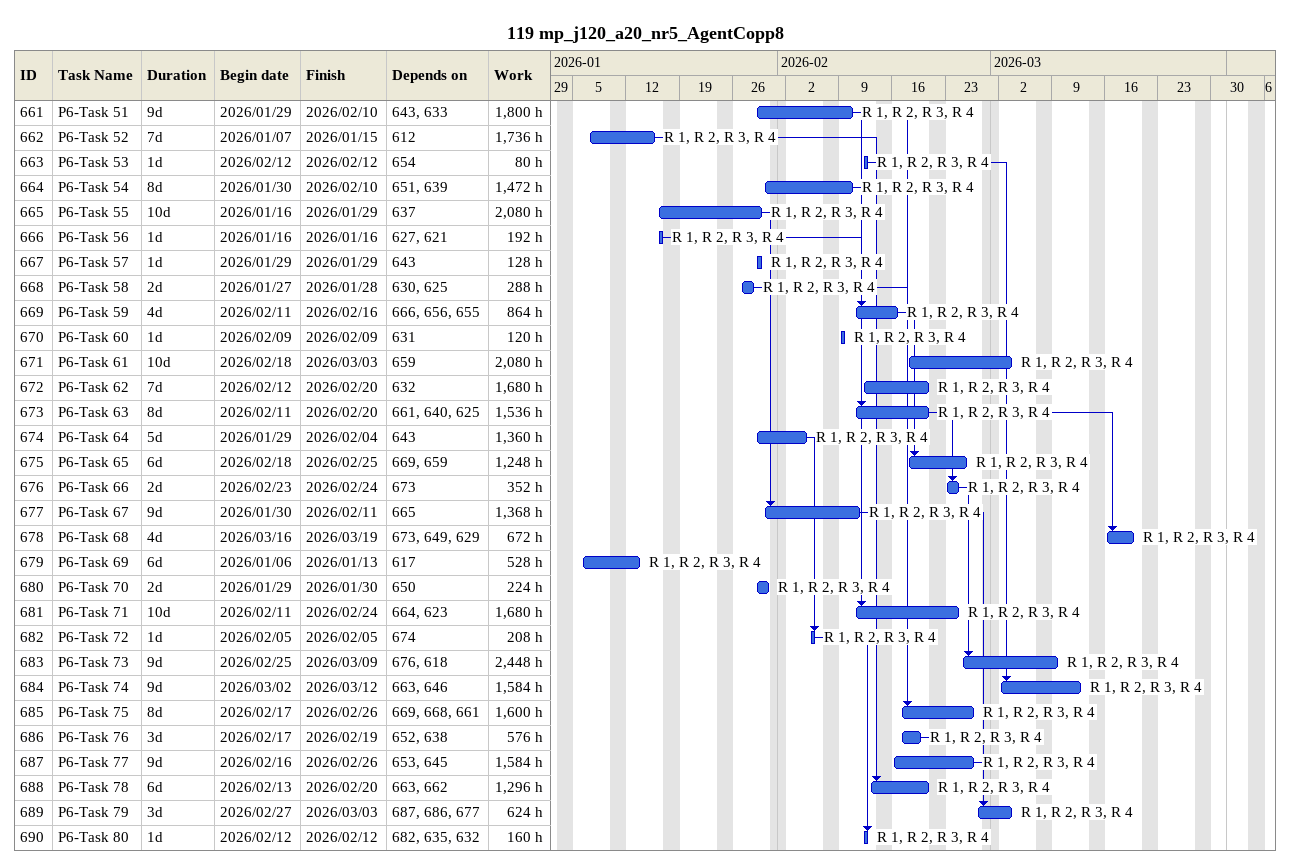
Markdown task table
119 mp_j120_a20_nr5_AgentCopp8

| ID | Task | Duration | Start | Finish | Predecessors | Resources | Work (h) |
|---|---|---|---|---|---|---|---|
| 661 | P6-Task 51 | 9d | 2026-01-29 | 2026-02-10 | 643, 633 | R 1, R 2, R 3, R 4 | 1800 |
| 662 | P6-Task 52 | 7d | 2026-01-07 | 2026-01-15 | 612 | R 1, R 2, R 3, R 4 | 1736 |
| 663 | P6-Task 53 | 1d | 2026-02-12 | 2026-02-12 | 654 | R 1, R 2, R 3, R 4 | 80 |
| 664 | P6-Task 54 | 8d | 2026-01-30 | 2026-02-10 | 651, 639 | R 1, R 2, R 3, R 4 | 1472 |
| 665 | P6-Task 55 | 10d | 2026-01-16 | 2026-01-29 | 637 | R 1, R 2, R 3, R 4 | 2080 |
| 666 | P6-Task 56 | 1d | 2026-01-16 | 2026-01-16 | 627, 621 | R 1, R 2, R 3, R 4 | 192 |
| 667 | P6-Task 57 | 1d | 2026-01-29 | 2026-01-29 | 643 | R 1, R 2, R 3, R 4 | 128 |
| 668 | P6-Task 58 | 2d | 2026-01-27 | 2026-01-28 | 630, 625 | R 1, R 2, R 3, R 4 | 288 |
| 669 | P6-Task 59 | 4d | 2026-02-11 | 2026-02-16 | 666, 656, 655 | R 1, R 2, R 3, R 4 | 864 |
| 670 | P6-Task 60 | 1d | 2026-02-09 | 2026-02-09 | 631 | R 1, R 2, R 3, R 4 | 120 |
| 671 | P6-Task 61 | 10d | 2026-02-18 | 2026-03-03 | 659 | R 1, R 2, R 3, R 4 | 2080 |
| 672 | P6-Task 62 | 7d | 2026-02-12 | 2026-02-20 | 632 | R 1, R 2, R 3, R 4 | 1680 |
| 673 | P6-Task 63 | 8d | 2026-02-11 | 2026-02-20 | 661, 640, 625 | R 1, R 2, R 3, R 4 | 1536 |
| 674 | P6-Task 64 | 5d | 2026-01-29 | 2026-02-04 | 643 | R 1, R 2, R 3, R 4 | 1360 |
| 675 | P6-Task 65 | 6d | 2026-02-18 | 2026-02-25 | 669, 659 | R 1, R 2, R 3, R 4 | 1248 |
| 676 | P6-Task 66 | 2d | 2026-02-23 | 2026-02-24 | 673 | R 1, R 2, R 3, R 4 | 352 |
| 677 | P6-Task 67 | 9d | 2026-01-30 | 2026-02-11 | 665 | R 1, R 2, R 3, R 4 | 1368 |
| 678 | P6-Task 68 | 4d | 2026-03-16 | 2026-03-19 | 673, 649, 629 | R 1, R 2, R 3, R 4 | 672 |
| 679 | P6-Task 69 | 6d | 2026-01-06 | 2026-01-13 | 617 | R 1, R 2, R 3, R 4 | 528 |
| 680 | P6-Task 70 | 2d | 2026-01-29 | 2026-01-30 | 650 | R 1, R 2, R 3, R 4 | 224 |
| 681 | P6-Task 71 | 10d | 2026-02-11 | 2026-02-24 | 664, 623 | R 1, R 2, R 3, R 4 | 1680 |
| 682 | P6-Task 72 | 1d | 2026-02-05 | 2026-02-05 | 674 | R 1, R 2, R 3, R 4 | 208 |
| 683 | P6-Task 73 | 9d | 2026-02-25 | 2026-03-09 | 676, 618 | R 1, R 2, R 3, R 4 | 2448 |
| 684 | P6-Task 74 | 9d | 2026-03-02 | 2026-03-12 | 663, 646 | R 1, R 2, R 3, R 4 | 1584 |
| 685 | P6-Task 75 | 8d | 2026-02-17 | 2026-02-26 | 669, 668, 661 | R 1, R 2, R 3, R 4 | 1600 |
| 686 | P6-Task 76 | 3d | 2026-02-17 | 2026-02-19 | 652, 638 | R 1, R 2, R 3, R 4 | 576 |
| 687 | P6-Task 77 | 9d | 2026-02-16 | 2026-02-26 | 653, 645 | R 1, R 2, R 3, R 4 | 1584 |
| 688 | P6-Task 78 | 6d | 2026-02-13 | 2026-02-20 | 663, 662 | R 1, R 2, R 3, R 4 | 1296 |
| 689 | P6-Task 79 | 3d | 2026-02-27 | 2026-03-03 | 687, 686, 677 | R 1, R 2, R 3, R 4 | 624 |
| 690 | P6-Task 80 | 1d | 2026-02-12 | 2026-02-12 | 682, 635, 632 | R 1, R 2, R 3, R 4 | 160 |
